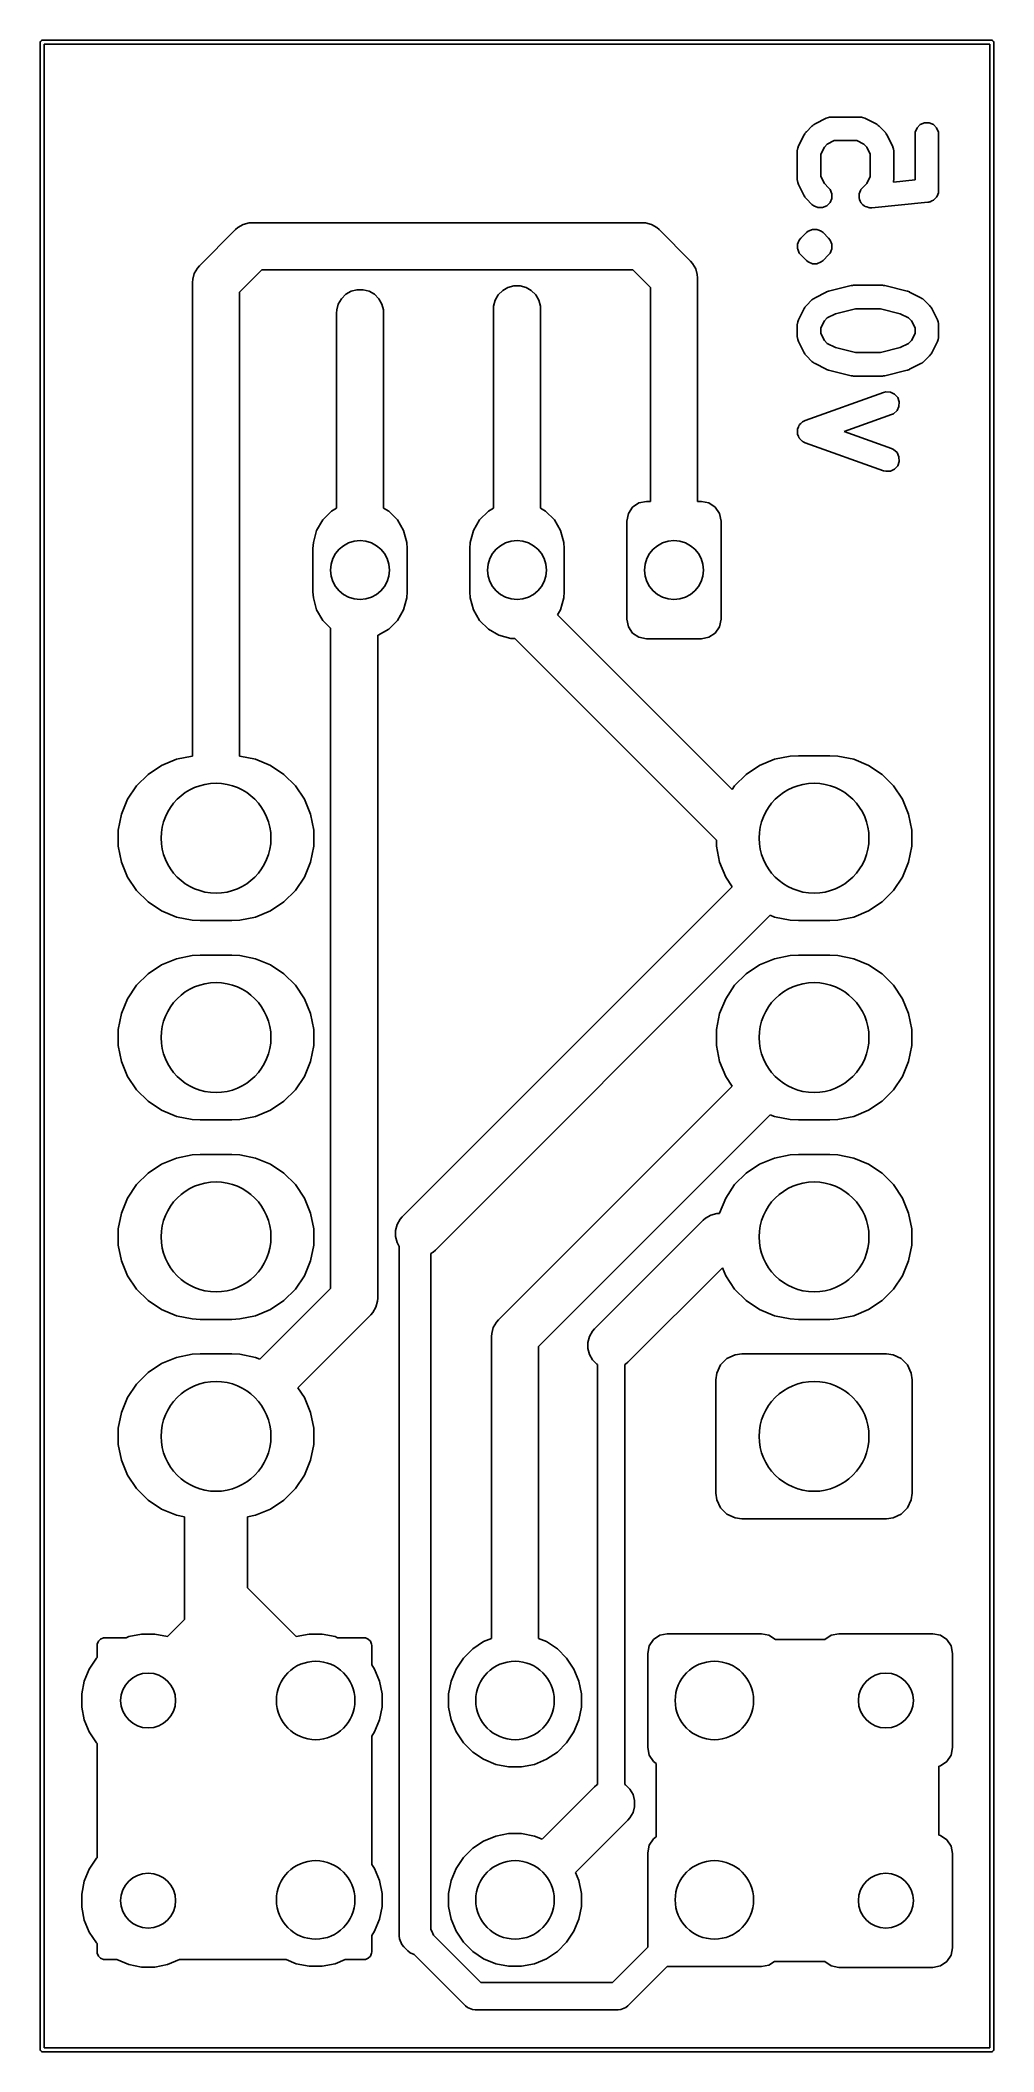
# Model space of a CAD drawing. Extents: x 160.1 to 172.2, y -132.9 to -107.2.
import ezdxf

# ---------------------------------------------------------------- set-up
doc = ezdxf.new("R2010")
doc.units = 0
doc.layers.add('BLACK', color=7, linetype='CONTINUOUS')

msp = doc.modelspace()

# ---------------------------------------------------------------- linework, layer by layer
at = {"layer": 'BLACK', "linetype": 'CONTINUOUS'}
for p, q in [((160.1, -107.275), (160.101903, -107.265433)), ((160.1, -132.85), (160.1, -107.275)), ((160.101903, -107.265433), (160.115433, -107.251903)), ((160.115433, -107.251903), (160.125, -107.25)), ((160.125, -107.25), (172.225, -107.25)), ((160.15, -107.3), (160.15, -132.825)), ((172.2, -107.3), (160.15, -107.3)), ((172.2, -132.825), (172.2, -107.3)), ((172.225, -107.25), (172.234567, -107.251903)), ((172.234567, -107.251903), (172.248097, -107.265433)), ((172.248097, -107.265433), (172.25, -107.275)), ((172.25, -107.275), (172.25, -132.85)), ((169.862033, -108.415363), (169.933461, -108.343934)), ((169.933461, -108.343934), (169.944962, -108.334494)), ((169.944962, -108.334494), (169.94756, -108.3315)), ((169.94756, -108.3315), (169.952074, -108.328658)), ((169.952074, -108.328658), (169.956192, -108.325279)), ((169.956192, -108.325279), (169.959849, -108.323763)), ((169.959849, -108.323763), (169.972446, -108.315835)), ((169.972446, -108.315835), (170.115302, -108.244406)), ((170.115302, -108.244406), (170.142766, -108.233897)), ((170.142766, -108.233897), (170.14814, -108.233515)), ((170.14814, -108.233515), (170.153121, -108.231452)), ((170.153121, -108.231452), (170.182385, -108.22857)), ((170.182385, -108.22857), (170.539528, -108.22857)), ((170.539528, -108.22857), (170.568792, -108.231452)), ((170.568792, -108.231452), (170.573772, -108.233515)), ((170.573772, -108.233515), (170.579147, -108.233897)), ((170.579147, -108.233897), (170.60661, -108.244406)), ((170.60661, -108.244406), (170.749467, -108.315835)), ((170.749467, -108.315835), (170.76206, -108.323762)), ((170.76206, -108.323762), (170.76572, -108.325278)), ((170.76572, -108.325278), (170.769839, -108.328659)), ((170.769839, -108.328659), (170.774353, -108.3315)), ((170.774353, -108.3315), (170.776949, -108.334493)), ((170.776949, -108.334493), (170.788451, -108.343933)), ((170.788451, -108.343933), (170.85988, -108.415362)), ((171.249553, -108.420735), (171.271951, -108.366663)), ((171.271951, -108.366663), (171.313335, -108.325279)), ((171.313335, -108.325279), (171.367407, -108.302881)), ((171.367407, -108.302881), (171.425935, -108.302881)), ((171.425935, -108.302881), (171.480007, -108.325279)), ((171.480007, -108.325279), (171.521391, -108.366663)), ((171.521391, -108.366663), (171.543789, -108.420735)), ((169.746671, -108.664285), (169.749553, -108.635021)), ((169.749553, -108.635021), (169.751616, -108.63004)), ((169.751616, -108.63004), (169.751998, -108.624666)), ((169.751998, -108.624666), (169.762507, -108.597203)), ((169.762507, -108.597203), (169.833936, -108.454346)), ((169.833936, -108.454346), (169.841864, -108.44175)), ((169.841864, -108.44175), (169.843379, -108.438094)), ((169.843379, -108.438094), (169.846758, -108.433976)), ((169.846758, -108.433976), (169.849601, -108.42946)), ((169.849601, -108.42946), (169.852595, -108.426862)), ((169.852595, -108.426862), (169.862033, -108.415363)), ((170.091378, -108.61028), (170.046671, -108.699695)), ((170.128382, -108.573276), (170.091378, -108.61028)), ((170.217795, -108.52857), (170.128382, -108.573276)), ((170.504118, -108.52857), (170.217795, -108.52857)), ((170.593531, -108.573277), (170.504118, -108.52857)), ((170.630535, -108.610281), (170.593531, -108.573277)), ((170.675242, -108.699694), (170.630535, -108.610281)), ((170.85988, -108.415362), (170.869321, -108.426866)), ((170.869321, -108.426866), (170.872313, -108.429461)), ((170.872313, -108.429461), (170.875151, -108.43397)), ((170.875151, -108.43397), (170.878535, -108.438093)), ((170.878535, -108.438093), (170.880051, -108.441754)), ((170.880051, -108.441754), (170.887978, -108.454346)), ((170.887978, -108.454346), (170.959406, -108.597204)), ((170.959406, -108.597204), (170.969916, -108.624667)), ((170.969916, -108.624667), (170.970297, -108.630042)), ((170.970297, -108.630042), (170.97236, -108.635021)), ((170.97236, -108.635021), (170.975242, -108.664285)), ((171.246671, -108.449999), (171.249553, -108.420735)), ((171.246671, -109.028536), (171.246671, -108.449999)), ((171.543789, -108.420735), (171.546671, -108.449999)), ((171.546671, -108.449999), (171.546671, -109.164285)), ((169.746671, -109.021428), (169.746671, -108.664285)), ((170.046671, -108.699695), (170.046671, -108.986017)), ((170.675242, -108.986018), (170.675242, -108.699694)), ((170.975242, -108.664285), (170.975242, -109.021428)), ((169.749553, -109.050692), (169.746671, -109.021428)), ((169.751616, -109.055672), (169.749553, -109.050692)), ((169.751998, -109.061047), (169.751616, -109.055672)), ((169.762507, -109.08851), (169.751998, -109.061047)), ((169.833936, -109.231367), (169.762507, -109.08851)), ((170.046671, -108.986017), (170.091378, -109.075431)), ((170.091378, -109.075431), (170.145594, -109.129647)), ((170.145594, -109.129647), (170.164249, -109.152377)), ((170.164249, -109.152377), (170.186645, -109.20645)), ((170.549992, -109.165201), (170.554773, -109.159356)), ((170.554773, -109.159356), (170.557665, -109.152377)), ((170.557665, -109.152377), (170.57632, -109.129646)), ((170.57632, -109.129646), (170.630536, -109.07543)), ((170.630536, -109.07543), (170.675242, -108.986018)), ((170.970261, -109.056177), (171.246671, -109.028536)), ((170.970297, -109.05567), (170.970261, -109.056177)), ((170.97236, -109.050692), (170.970297, -109.05567)), ((170.975242, -109.021428), (170.97236, -109.050692)), ((169.841863, -109.24396), (169.833936, -109.231367)), ((169.843379, -109.24762), (169.841863, -109.24396)), ((169.84676, -109.251739), (169.843379, -109.24762)), ((169.849601, -109.256253), (169.84676, -109.251739)), ((169.852594, -109.258849), (169.849601, -109.256253)), ((169.862034, -109.270351), (169.852594, -109.258849)), ((169.933462, -109.341779), (169.862034, -109.270351)), ((169.956192, -109.360434), (169.933462, -109.341779)), ((170.010265, -109.38283), (169.956192, -109.360434)), ((170.068791, -109.38283), (170.010265, -109.38283)), ((170.122863, -109.360434), (170.068791, -109.38283)), ((170.164249, -109.319048), (170.122863, -109.360434)), ((170.186645, -109.264976), (170.164249, -109.319048)), ((170.186645, -109.20645), (170.186645, -109.264976)), ((170.533085, -109.221233), (170.535267, -109.214001)), ((170.535267, -109.243051), (170.533085, -109.221233)), ((170.535267, -109.206449), (170.543658, -109.186189)), ((170.535267, -109.214001), (170.535267, -109.206449)), ((170.535267, -109.264975), (170.535267, -109.243051)), ((170.538157, -109.271952), (170.535267, -109.264975)), ((170.538909, -109.27947), (170.538157, -109.271952)), ((170.549274, -109.298792), (170.538909, -109.27947)), ((170.543658, -109.186189), (170.549992, -109.165201)), ((170.557664, -109.319047), (170.549274, -109.298792)), ((170.563004, -109.324388), (170.557664, -109.319047)), ((170.566576, -109.331045), (170.563004, -109.324388)), ((170.583545, -109.344928), (170.566576, -109.331045)), ((170.599049, -109.360433), (170.583545, -109.344928)), ((170.606028, -109.363324), (170.599049, -109.360433)), ((170.611873, -109.368106), (170.606028, -109.363324)), ((170.632861, -109.374439), (170.611873, -109.368106)), ((170.653121, -109.382831), (170.632861, -109.374439)), ((170.660674, -109.382831), (170.653121, -109.382831)), ((170.667905, -109.385013), (170.660674, -109.382831)), ((170.69731, -109.384969), (170.667905, -109.385013)), ((171.411596, -109.313541), (170.69731, -109.384969)), ((171.422261, -109.311403), (171.411596, -109.313541)), ((171.425935, -109.311403), (171.422261, -109.311403)), ((171.42938, -109.309975), (171.425935, -109.311403)), ((171.440428, -109.307761), (171.42938, -109.309975)), ((171.459749, -109.297396), (171.440428, -109.307761)), ((171.480007, -109.289005), (171.459749, -109.297396)), ((171.485347, -109.283664), (171.480007, -109.289005)), ((171.492003, -109.280094), (171.485347, -109.283664)), ((171.505885, -109.263126), (171.492003, -109.280094)), ((171.521391, -109.247621), (171.505885, -109.263126)), ((171.524282, -109.240641), (171.521391, -109.247621)), ((171.529064, -109.234797), (171.524282, -109.240641)), ((171.535395, -109.213811), (171.529064, -109.234797)), ((171.543789, -109.193549), (171.535395, -109.213811)), ((171.544893, -109.182332), (171.543789, -109.193549)), ((171.54597, -109.178765), (171.544893, -109.182332)), ((171.546671, -109.164285), (171.545604, -109.175111)), ((171.545604, -109.175111), (171.54597, -109.178765)), ((162.127868, -110.122868), (162.587868, -109.662868)), ((162.587868, -109.662868), (162.617372, -109.636994)), ((162.617372, -109.636994), (162.685195, -109.597836)), ((162.685195, -109.597836), (162.760842, -109.577567)), ((162.760842, -109.577567), (162.8, -109.575)), ((162.8, -109.575), (167.775, -109.575)), ((167.775, -109.575), (167.814158, -109.577567)), ((167.814158, -109.577567), (167.889805, -109.597836)), ((167.889805, -109.597836), (167.957628, -109.636994)), ((167.957628, -109.636994), (167.987132, -109.662868)), ((167.987132, -109.662868), (168.387132, -110.062868)), ((169.884765, -109.682421), (169.938837, -109.660024)), ((169.938837, -109.660024), (169.997363, -109.660024)), ((169.997363, -109.660024), (169.997364, -109.660024)), ((169.997364, -109.660024), (170.019761, -109.669301)), ((170.019761, -109.669301), (170.051435, -109.682421)), ((169.749553, -109.849307), (169.77195, -109.795237)), ((169.749553, -109.849308), (169.749553, -109.849307)), ((169.749553, -109.849309), (169.749553, -109.849308)), ((169.749553, -109.907835), (169.749553, -109.849309)), ((169.751779, -109.913208), (169.749553, -109.907835)), ((169.77195, -109.961906), (169.751779, -109.913208)), ((169.77195, -109.795236), (169.790605, -109.772505)), ((169.77195, -109.795237), (169.77195, -109.795236)), ((169.790605, -109.772505), (169.862034, -109.701076)), ((169.862034, -109.701076), (169.884765, -109.682421)), ((170.051435, -109.682421), (170.051436, -109.682422)), ((170.051436, -109.682422), (170.074167, -109.701077)), ((170.074167, -109.701077), (170.145595, -109.772506)), ((170.145595, -109.772506), (170.164249, -109.795236)), ((170.164249, -109.795236), (170.164249, -109.795237)), ((170.164249, -109.795237), (170.186646, -109.849307)), ((170.186646, -109.907835), (170.173525, -109.939509)), ((170.186646, -109.849307), (170.186646, -109.907835)), ((162.062836, -110.220195), (162.101994, -110.152372)), ((162.101994, -110.152372), (162.127868, -110.122868)), ((162.924264, -110.175), (162.64, -110.459264)), ((167.650736, -110.175), (162.924264, -110.175)), ((167.875, -110.399264), (167.650736, -110.175)), ((168.387132, -110.062868), (168.412997, -110.092363)), ((168.412997, -110.092363), (168.413006, -110.092372)), ((168.413006, -110.092372), (168.452164, -110.160195)), ((168.452164, -110.160195), (168.472433, -110.235842)), ((169.771951, -109.961907), (169.77195, -109.961906)), ((169.790606, -109.984638), (169.771951, -109.961907)), ((169.862035, -110.056066), (169.790606, -109.984638)), ((169.884764, -110.074719), (169.862035, -110.056066)), ((169.884765, -110.07472), (169.884764, -110.074719)), ((169.938837, -110.097117), (169.884765, -110.07472)), ((169.938838, -110.097117), (169.938837, -110.097117)), ((169.997363, -110.097117), (169.938838, -110.097117)), ((170.051435, -110.07472), (169.997363, -110.097117)), ((170.074166, -110.056065), (170.051435, -110.07472)), ((170.145594, -109.984637), (170.074166, -110.056065)), ((170.164249, -109.961907), (170.145594, -109.984637)), ((170.173525, -109.939509), (170.164249, -109.961907)), ((162.04, -110.335), (162.042567, -110.295842)), ((162.04, -116.369912), (162.04, -110.335)), ((162.042567, -110.295842), (162.062836, -110.220195)), ((164.060195, -110.447836), (164.135842, -110.427567)), ((164.135842, -110.427567), (164.214158, -110.427567)), ((164.214158, -110.427567), (164.289805, -110.447836)), ((165.936994, -110.493372), (165.992372, -110.437994)), ((165.992372, -110.437994), (166.060195, -110.398836)), ((166.060195, -110.398836), (166.135842, -110.378567)), ((166.135842, -110.378567), (166.214158, -110.378567)), ((166.214158, -110.378567), (166.289805, -110.398836)), ((166.289805, -110.398836), (166.357628, -110.437994)), ((166.357628, -110.437994), (166.413006, -110.493372)), ((167.875, -113.125), (167.875, -110.399264)), ((168.472433, -110.235842), (168.475, -110.275)), ((168.475, -110.275), (168.475, -113.125)), ((170.146005, -110.447335), (170.431719, -110.375906)), ((170.431719, -110.375906), (170.436791, -110.375155)), ((170.436791, -110.375155), (170.438836, -110.374309)), ((170.438836, -110.374309), (170.449855, -110.373223)), ((170.449855, -110.373223), (170.460808, -110.371604)), ((170.460808, -110.371604), (170.462996, -110.371929)), ((170.462996, -110.371929), (170.4681, -110.371427)), ((170.4681, -110.371427), (170.825242, -110.371427)), ((170.825242, -110.371427), (170.830345, -110.371929)), ((170.830345, -110.371929), (170.832533, -110.371604)), ((170.832533, -110.371604), (170.843483, -110.373223)), ((170.843483, -110.373223), (170.854506, -110.374309)), ((170.854506, -110.374309), (170.85655, -110.375156)), ((170.85655, -110.375156), (170.861622, -110.375906)), ((170.861622, -110.375906), (171.147337, -110.447335)), ((162.64, -110.459264), (162.64, -116.369912)), ((163.875, -110.725), (163.877567, -110.685842)), ((163.877567, -110.685842), (163.897836, -110.610195)), ((163.897836, -110.610195), (163.936994, -110.542372)), ((163.936994, -110.542372), (163.992372, -110.486994)), ((163.992372, -110.486994), (164.060195, -110.447836)), ((164.289805, -110.447836), (164.357628, -110.486994)), ((164.357628, -110.486994), (164.413006, -110.542372)), ((164.413006, -110.542372), (164.452164, -110.610195)), ((164.452164, -110.610195), (164.472433, -110.685842)), ((164.472433, -110.685842), (164.475, -110.725)), ((165.875, -110.676), (165.877567, -110.636842)), ((165.875, -113.211311), (165.875, -110.676)), ((165.877567, -110.636842), (165.897836, -110.561195)), ((165.897836, -110.561195), (165.936994, -110.493372)), ((166.413006, -110.493372), (166.452164, -110.561195)), ((166.452164, -110.561195), (166.472433, -110.636842)), ((166.472433, -110.636842), (166.475, -110.676)), ((166.475, -110.676), (166.475, -113.211311)), ((169.762507, -110.811488), (169.833936, -110.668631)), ((169.833936, -110.668631), (169.841863, -110.656037)), ((169.841863, -110.656037), (169.843379, -110.652378)), ((169.843379, -110.652378), (169.84676, -110.648258)), ((169.84676, -110.648258), (169.849601, -110.643745)), ((169.849601, -110.643745), (169.852594, -110.641148)), ((169.852594, -110.641148), (169.862034, -110.629647)), ((169.862034, -110.629647), (169.933462, -110.558219)), ((169.933462, -110.558219), (169.944964, -110.548778)), ((169.944964, -110.548778), (169.94756, -110.545786)), ((169.94756, -110.545786), (169.952069, -110.542947)), ((169.952069, -110.542947), (169.956192, -110.539564)), ((169.956192, -110.539564), (169.959854, -110.538047)), ((169.959854, -110.538047), (169.972446, -110.530121)), ((169.972446, -110.530121), (170.115302, -110.458692)), ((170.115302, -110.458692), (170.117442, -110.457872)), ((170.117442, -110.457872), (170.118313, -110.457228)), ((170.118313, -110.457228), (170.130592, -110.45284)), ((170.130592, -110.45284), (170.142766, -110.448183)), ((170.142766, -110.448183), (170.143846, -110.448106)), ((170.143846, -110.448106), (170.146005, -110.447335)), ((170.486564, -110.671427), (170.234741, -110.734382)), ((170.806778, -110.671427), (170.486564, -110.671427)), ((171.058601, -110.734383), (170.806778, -110.671427)), ((171.147337, -110.447335), (171.149495, -110.448106)), ((171.149495, -110.448106), (171.150576, -110.448183)), ((171.150576, -110.448183), (171.16275, -110.452841)), ((171.16275, -110.452841), (171.175028, -110.457228)), ((171.175028, -110.457228), (171.175898, -110.457872)), ((171.175898, -110.457872), (171.178039, -110.458692)), ((171.178039, -110.458692), (171.320896, -110.530121)), ((171.320896, -110.530121), (171.333489, -110.538048)), ((171.333489, -110.538048), (171.337149, -110.539564)), ((171.337149, -110.539564), (171.341268, -110.542945)), ((171.341268, -110.542945), (171.345782, -110.545786)), ((171.345782, -110.545786), (171.348378, -110.548779)), ((171.348378, -110.548779), (171.35988, -110.558219)), ((171.35988, -110.558219), (171.431308, -110.629647)), ((171.431308, -110.629647), (171.440748, -110.641149)), ((171.440748, -110.641149), (171.443741, -110.643745)), ((171.443741, -110.643745), (171.446579, -110.648254)), ((171.446579, -110.648254), (171.449963, -110.652377)), ((171.449963, -110.652377), (171.451479, -110.656039)), ((171.451479, -110.656039), (171.459406, -110.668631)), ((171.459406, -110.668631), (171.530835, -110.811487)), ((163.875, -113.211311), (163.875, -110.725)), ((164.475, -110.725), (164.475, -113.211311)), ((169.746671, -110.87857), (169.749553, -110.849306)), ((169.746671, -111.021427), (169.746671, -110.87857)), ((169.749553, -110.849306), (169.751616, -110.844325)), ((169.751616, -110.844325), (169.751998, -110.838951)), ((169.751998, -110.838951), (169.762507, -110.811488)), ((170.091378, -110.824566), (170.046671, -110.91398)), ((170.046671, -110.91398), (170.046671, -110.986017)), ((170.128382, -110.787562), (170.091378, -110.824566)), ((170.234741, -110.734382), (170.128382, -110.787562)), ((171.16496, -110.787563), (171.058601, -110.734383)), ((171.201964, -110.824567), (171.16496, -110.787563)), ((171.246671, -110.91398), (171.201964, -110.824567)), ((171.246671, -110.986017), (171.246671, -110.91398)), ((171.530835, -110.811487), (171.541344, -110.838951)), ((171.541344, -110.838951), (171.541725, -110.844325)), ((171.541725, -110.844325), (171.543789, -110.849306)), ((171.543789, -110.849306), (171.546671, -110.87857)), ((171.546671, -110.87857), (171.546671, -111.021427)), ((169.749553, -111.050691), (169.746671, -111.021427)), ((169.751614, -111.055668), (169.749553, -111.050691)), ((169.751997, -111.061046), (169.751614, -111.055668)), ((169.762507, -111.088509), (169.751997, -111.061046)), ((169.833936, -111.231367), (169.762507, -111.088509)), ((170.046671, -110.986017), (170.091378, -111.075431)), ((170.091378, -111.075431), (170.128382, -111.112435)), ((170.128382, -111.112435), (170.234741, -111.165614)), ((170.234741, -111.165614), (170.486564, -111.22857)), ((170.806778, -111.22857), (171.0586, -111.165615)), ((171.0586, -111.165615), (171.16496, -111.112434)), ((171.16496, -111.112434), (171.201964, -111.075431)), ((171.201964, -111.075431), (171.246671, -110.986017)), ((171.530835, -111.088509), (171.459406, -111.231367)), ((171.541345, -111.061046), (171.530835, -111.088509)), ((171.541727, -111.055668), (171.541345, -111.061046)), ((171.543789, -111.050691), (171.541727, -111.055668)), ((171.546671, -111.021427), (171.543789, -111.050691)), ((169.841863, -111.24396), (169.833936, -111.231367)), ((169.843379, -111.24762), (169.841863, -111.24396)), ((169.84676, -111.251739), (169.843379, -111.24762)), ((169.849601, -111.256253), (169.84676, -111.251739)), ((169.852594, -111.258849), (169.849601, -111.256253)), ((169.862034, -111.270351), (169.852594, -111.258849)), ((169.933462, -111.341779), (169.862034, -111.270351)), ((169.944964, -111.351219), (169.933462, -111.341779)), ((169.94756, -111.354212), (169.944964, -111.351219)), ((169.952069, -111.35705), (169.94756, -111.354212)), ((169.956192, -111.360434), (169.952069, -111.35705)), ((169.959854, -111.36195), (169.956192, -111.360434)), ((169.972446, -111.369877), (169.959854, -111.36195)), ((170.115302, -111.441306), (169.972446, -111.369877)), ((170.117444, -111.442125), (170.115302, -111.441306)), ((170.118314, -111.44277), (170.117444, -111.442125)), ((170.130585, -111.447154), (170.118314, -111.44277)), ((170.142766, -111.451815), (170.130585, -111.447154)), ((170.143846, -111.451891), (170.142766, -111.451815)), ((170.146005, -111.452663), (170.143846, -111.451891)), ((170.43172, -111.524091), (170.146005, -111.452663)), ((170.486564, -111.22857), (170.806778, -111.22857)), ((171.147337, -111.452663), (170.861622, -111.524091)), ((171.149495, -111.451891), (171.147337, -111.452663)), ((171.150576, -111.451815), (171.149495, -111.451891)), ((171.16275, -111.447156), (171.150576, -111.451815)), ((171.175028, -111.44277), (171.16275, -111.447156)), ((171.175898, -111.442125), (171.175028, -111.44277)), ((171.178039, -111.441306), (171.175898, -111.442125)), ((171.320896, -111.369877), (171.178039, -111.441306)), ((171.333489, -111.361949), (171.320896, -111.369877)), ((171.337149, -111.360434), (171.333489, -111.361949)), ((171.341268, -111.357052), (171.337149, -111.360434)), ((171.345782, -111.354212), (171.341268, -111.357052)), ((171.348378, -111.351218), (171.345782, -111.354212)), ((171.35988, -111.341779), (171.348378, -111.351218)), ((171.431308, -111.270351), (171.35988, -111.341779)), ((171.440748, -111.258848), (171.431308, -111.270351)), ((171.443741, -111.256253), (171.440748, -111.258848)), ((171.446579, -111.251743), (171.443741, -111.256253)), ((171.449963, -111.247621), (171.446579, -111.251743)), ((171.451479, -111.243958), (171.449963, -111.247621)), ((171.459406, -111.231367), (171.451479, -111.243958)), ((170.436791, -111.52484), (170.43172, -111.524091)), ((170.438836, -111.525688), (170.436791, -111.52484)), ((170.449858, -111.526773), (170.438836, -111.525688)), ((170.460809, -111.528393), (170.449858, -111.526773)), ((170.462996, -111.528067), (170.460809, -111.528393)), ((170.4681, -111.52857), (170.462996, -111.528067)), ((170.825242, -111.52857), (170.4681, -111.52857)), ((170.830345, -111.528067), (170.825242, -111.52857)), ((170.832533, -111.528393), (170.830345, -111.528067)), ((170.843483, -111.526773), (170.832533, -111.528393)), ((170.854506, -111.525688), (170.843483, -111.526773)), ((170.85655, -111.52484), (170.854506, -111.525688)), ((170.861622, -111.524091), (170.85655, -111.52484)), ((169.846221, -112.094452), (170.84622, -111.737309)), ((170.84622, -111.737309), (170.874749, -111.73018)), ((170.874749, -111.73018), (170.933204, -111.733087)), ((170.933204, -111.733087), (170.986096, -111.758141)), ((171.0171, -111.967995), (170.973711, -112.007275)), ((170.986096, -111.758141), (171.025376, -111.80153)), ((171.042154, -111.915103), (171.0171, -111.967995)), ((171.025376, -111.80153), (171.045061, -111.856648)), ((171.045061, -111.856648), (171.042154, -111.915103)), ((169.748281, -112.213791), (169.750814, -112.206698)), ((169.749371, -112.235713), (169.748281, -112.213791)), ((169.748281, -112.257635), (169.749371, -112.235713)), ((169.750814, -112.206698), (169.751188, -112.19918)), ((169.751188, -112.19918), (169.760582, -112.179347)), ((169.760582, -112.179347), (169.767966, -112.158673)), ((169.767966, -112.158673), (169.773019, -112.15309)), ((169.773019, -112.15309), (169.776242, -112.146288)), ((169.776242, -112.146288), (169.792514, -112.131556)), ((169.792514, -112.131556), (169.807246, -112.115284)), ((169.807246, -112.115284), (169.814048, -112.112061)), ((169.814048, -112.112061), (169.819631, -112.107008)), ((169.819631, -112.107008), (169.846221, -112.094452)), ((170.947121, -112.019831), (170.342651, -112.235713)), ((170.342651, -112.235713), (170.947121, -112.451595)), ((170.973711, -112.007275), (170.947121, -112.019831)), ((169.750814, -112.264727), (169.748281, -112.257635)), ((169.751188, -112.272246), (169.750814, -112.264727)), ((169.760582, -112.292078), (169.751188, -112.272246)), ((169.767966, -112.312753), (169.760582, -112.292078)), ((169.773019, -112.318335), (169.767966, -112.312753)), ((169.776242, -112.325138), (169.773019, -112.318335)), ((169.792514, -112.339869), (169.776242, -112.325138)), ((169.807246, -112.356142), (169.792514, -112.339869)), ((169.814048, -112.359364), (169.807246, -112.356142)), ((169.819631, -112.364418), (169.814048, -112.359364)), ((169.846221, -112.376974), (169.819631, -112.364418)), ((170.84622, -112.734117), (169.846221, -112.376974)), ((170.947121, -112.451595), (170.973711, -112.464151)), ((170.973711, -112.464151), (171.0171, -112.503431)), ((170.874749, -112.741246), (170.84622, -112.734117)), ((170.933204, -112.738339), (170.874749, -112.741246)), ((170.986096, -112.713285), (170.933204, -112.738339)), ((171.025376, -112.669896), (170.986096, -112.713285)), ((171.0171, -112.503431), (171.042154, -112.556323)), ((171.045061, -112.614778), (171.025376, -112.669896)), ((171.042154, -112.556323), (171.045061, -112.614778)), ((163.698988, -113.359743), (163.809743, -113.248988)), ((163.809743, -113.248988), (163.875, -113.211311)), ((164.475, -113.211311), (164.540257, -113.248988)), ((164.540257, -113.248988), (164.651012, -113.359743)), ((165.698988, -113.359743), (165.809743, -113.248988)), ((165.809743, -113.248988), (165.875, -113.211311)), ((166.475, -113.211311), (166.540257, -113.248988)), ((166.540257, -113.248988), (166.651012, -113.359743)), ((167.59403, -113.279329), (167.648223, -113.198223)), ((167.648223, -113.198223), (167.729329, -113.14403)), ((167.729329, -113.14403), (167.825, -113.125)), ((167.825, -113.125), (167.875, -113.125)), ((168.475, -113.125), (168.525, -113.125)), ((168.525, -113.125), (168.620671, -113.14403)), ((168.620671, -113.14403), (168.701777, -113.198223)), ((168.701777, -113.198223), (168.75597, -113.279329)), ((163.580133, -113.646684), (163.620672, -113.49539)), ((163.620672, -113.49539), (163.698988, -113.359743)), ((164.651012, -113.359743), (164.729328, -113.49539)), ((164.729328, -113.49539), (164.769867, -113.646684)), ((165.580133, -113.646684), (165.620672, -113.49539)), ((165.620672, -113.49539), (165.698988, -113.359743)), ((166.651012, -113.359743), (166.729328, -113.49539)), ((166.729328, -113.49539), (166.769867, -113.646684)), ((167.575, -113.375), (167.59403, -113.279329)), ((167.575, -114.625), (167.575, -113.375)), ((168.75597, -113.279329), (168.775, -113.375)), ((168.775, -113.375), (168.775, -114.625)), ((163.575, -113.725), (163.580133, -113.646684)), ((163.575, -114.275), (163.575, -113.725)), ((164.769867, -113.646684), (164.775, -113.725)), ((164.775, -113.725), (164.775, -114.275)), ((165.575, -113.725), (165.580133, -113.646684)), ((165.575, -114.275), (165.575, -113.725)), ((166.769867, -113.646684), (166.775, -113.725)), ((166.775, -113.725), (166.775, -114.275)), ((163.580133, -114.353316), (163.575, -114.275)), ((164.775, -114.275), (164.769867, -114.353316)), ((165.580133, -114.353316), (165.575, -114.275)), ((166.775, -114.275), (166.769867, -114.353316)), ((163.620672, -114.50461), (163.580133, -114.353316)), ((163.698988, -114.640257), (163.620672, -114.50461)), ((164.729328, -114.50461), (164.651012, -114.640257)), ((164.769867, -114.353316), (164.729328, -114.50461)), ((165.620672, -114.50461), (165.580133, -114.353316)), ((165.698988, -114.640257), (165.620672, -114.50461)), ((166.729328, -114.50461), (166.692559, -114.568295)), ((166.769867, -114.353316), (166.729328, -114.50461)), ((163.8, -114.741269), (163.698988, -114.640257)), ((163.8, -123.150736), (163.8, -114.741269)), ((164.540257, -114.751012), (164.40461, -114.829328)), ((164.651012, -114.640257), (164.540257, -114.751012)), ((165.809743, -114.751012), (165.698988, -114.640257)), ((165.94539, -114.829328), (165.809743, -114.751012)), ((166.692559, -114.568295), (168.918222, -116.793958)), ((167.59403, -114.720671), (167.575, -114.625)), ((167.648223, -114.801777), (167.59403, -114.720671)), ((168.75597, -114.720671), (168.701777, -114.801777)), ((168.775, -114.625), (168.75597, -114.720671)), ((164.40461, -114.829328), (164.4, -114.830563)), ((164.4, -114.830563), (164.4, -123.275)), ((166.096684, -114.869867), (165.94539, -114.829328)), ((166.145603, -114.869867), (166.096684, -114.869867)), ((168.715056, -117.43932), (166.145603, -114.869867)), ((167.729329, -114.85597), (167.648223, -114.801777)), ((167.825, -114.875), (167.729329, -114.85597)), ((168.525, -114.875), (167.825, -114.875)), ((168.620671, -114.85597), (168.525, -114.875)), ((168.701777, -114.801777), (168.620671, -114.85597)), ((161.473887, -116.603339), (161.645033, -116.488983)), ((161.645033, -116.488983), (161.835201, -116.410213)), ((161.835201, -116.410213), (162.037082, -116.370056)), ((162.037082, -116.370056), (162.04, -116.369912)), ((162.64, -116.369912), (162.642918, -116.370056)), ((162.642918, -116.370056), (162.844799, -116.410213)), ((162.844799, -116.410213), (163.034967, -116.488983)), ((163.034967, -116.488983), (163.206113, -116.603339)), ((169.093887, -116.603339), (169.265033, -116.488983)), ((169.265033, -116.488983), (169.455201, -116.410213)), ((169.455201, -116.410213), (169.657082, -116.370056)), ((169.657082, -116.370056), (169.76, -116.365)), ((169.76, -116.365), (170.16, -116.365)), ((170.16, -116.365), (170.262918, -116.370056)), ((170.262918, -116.370056), (170.464799, -116.410213)), ((170.464799, -116.410213), (170.654967, -116.488983)), ((170.654967, -116.488983), (170.826113, -116.603339)), ((161.213983, -116.920033), (161.328339, -116.748887)), ((161.328339, -116.748887), (161.473887, -116.603339)), ((163.206113, -116.603339), (163.351661, -116.748887)), ((163.351661, -116.748887), (163.466017, -116.920033)), ((168.918222, -116.793958), (168.948339, -116.748887)), ((168.948339, -116.748887), (169.093887, -116.603339)), ((170.826113, -116.603339), (170.971661, -116.748887)), ((170.971661, -116.748887), (171.086017, -116.920033)), ((161.135213, -117.110201), (161.213983, -116.920033)), ((163.466017, -116.920033), (163.544787, -117.110201)), ((171.086017, -116.920033), (171.164787, -117.110201)), ((161.095056, -117.312082), (161.135213, -117.110201)), ((161.095056, -117.517918), (161.095056, -117.312082)), ((163.544787, -117.110201), (163.584944, -117.312082)), ((163.584944, -117.312082), (163.584944, -117.517918)), ((171.164787, -117.110201), (171.204944, -117.312082)), ((171.204944, -117.312082), (171.204944, -117.517918)), ((161.135213, -117.719799), (161.095056, -117.517918)), ((163.584944, -117.517918), (163.544787, -117.719799)), ((168.715056, -117.517918), (168.715056, -117.43932)), ((168.755213, -117.719799), (168.715056, -117.517918)), ((171.204944, -117.517918), (171.164787, -117.719799)), ((161.213983, -117.909967), (161.135213, -117.719799)), ((163.544787, -117.719799), (163.466017, -117.909967)), ((168.833983, -117.909967), (168.755213, -117.719799)), ((171.164787, -117.719799), (171.086017, -117.909967)), ((161.328339, -118.081113), (161.213983, -117.909967)), ((161.473887, -118.226661), (161.328339, -118.081113)), ((163.351661, -118.081113), (163.206113, -118.226661)), ((163.466017, -117.909967), (163.351661, -118.081113)), ((164.711868, -122.238868), (168.916809, -118.033926)), ((168.916809, -118.033926), (168.833983, -117.909967)), ((170.971661, -118.081113), (170.826113, -118.226661)), ((171.086017, -117.909967), (170.971661, -118.081113)), ((161.645033, -118.341017), (161.473887, -118.226661)), ((161.835201, -118.419787), (161.645033, -118.341017)), ((163.034967, -118.341017), (162.844799, -118.419787)), ((163.206113, -118.226661), (163.034967, -118.341017)), ((170.654967, -118.341017), (170.464799, -118.419787)), ((170.826113, -118.226661), (170.654967, -118.341017)), ((162.037082, -118.459944), (161.835201, -118.419787)), ((162.14, -118.465), (162.037082, -118.459944)), ((162.54, -118.465), (162.14, -118.465)), ((162.642918, -118.459944), (162.54, -118.465)), ((162.844799, -118.419787), (162.642918, -118.459944)), ((169.401656, -118.397607), (165.136132, -122.663132)), ((169.455201, -118.419787), (169.401656, -118.397607)), ((169.657082, -118.459944), (169.455201, -118.419787)), ((169.76, -118.465), (169.657082, -118.459944)), ((170.16, -118.465), (169.76, -118.465)), ((170.262918, -118.459944), (170.16, -118.465)), ((170.464799, -118.419787), (170.262918, -118.459944)), ((161.328339, -119.288887), (161.473887, -119.143339)), ((161.473887, -119.143339), (161.645033, -119.028983)), ((161.645033, -119.028983), (161.835201, -118.950213)), ((161.835201, -118.950213), (162.037082, -118.910056)), ((162.037082, -118.910056), (162.14, -118.905)), ((162.14, -118.905), (162.54, -118.905)), ((162.54, -118.905), (162.642918, -118.910056)), ((162.642918, -118.910056), (162.844799, -118.950213)), ((162.844799, -118.950213), (163.034967, -119.028983)), ((163.034967, -119.028983), (163.206113, -119.143339)), ((163.206113, -119.143339), (163.351661, -119.288887)), ((168.948339, -119.288887), (169.093887, -119.143339)), ((169.093887, -119.143339), (169.265033, -119.028983)), ((169.265033, -119.028983), (169.455201, -118.950213)), ((169.455201, -118.950213), (169.657082, -118.910056)), ((169.657082, -118.910056), (169.76, -118.905)), ((169.76, -118.905), (170.16, -118.905)), ((170.16, -118.905), (170.262918, -118.910056)), ((170.262918, -118.910056), (170.464799, -118.950213)), ((170.464799, -118.950213), (170.654967, -119.028983)), ((170.654967, -119.028983), (170.826113, -119.143339)), ((170.826113, -119.143339), (170.971661, -119.288887)), ((161.213983, -119.460033), (161.328339, -119.288887)), ((163.351661, -119.288887), (163.466017, -119.460033)), ((168.833983, -119.460033), (168.948339, -119.288887)), ((170.971661, -119.288887), (171.086017, -119.460033)), ((161.095056, -119.852082), (161.135213, -119.650201)), ((161.135213, -119.650201), (161.213983, -119.460033)), ((163.466017, -119.460033), (163.544787, -119.650201)), ((163.544787, -119.650201), (163.584944, -119.852082)), ((168.715056, -119.852082), (168.755213, -119.650201)), ((168.755213, -119.650201), (168.833983, -119.460033)), ((171.086017, -119.460033), (171.164787, -119.650201)), ((171.164787, -119.650201), (171.204944, -119.852082)), ((161.095056, -120.057918), (161.095056, -119.852082)), ((163.584944, -119.852082), (163.584944, -120.057918)), ((168.715056, -120.057918), (168.715056, -119.852082)), ((171.204944, -119.852082), (171.204944, -120.057918)), ((161.135213, -120.259799), (161.095056, -120.057918)), ((163.584944, -120.057918), (163.544787, -120.259799)), ((168.755213, -120.259799), (168.715056, -120.057918)), ((171.204944, -120.057918), (171.164787, -120.259799)), ((161.213983, -120.449967), (161.135213, -120.259799)), ((163.544787, -120.259799), (163.466017, -120.449967)), ((168.833983, -120.449967), (168.755213, -120.259799)), ((171.164787, -120.259799), (171.086017, -120.449967)), ((161.328339, -120.621113), (161.213983, -120.449967)), ((161.473887, -120.766661), (161.328339, -120.621113)), ((163.351661, -120.621113), (163.206113, -120.766661)), ((163.466017, -120.449967), (163.351661, -120.621113)), ((165.937868, -123.552868), (168.916809, -120.573926)), ((168.916809, -120.573926), (168.833983, -120.449967)), ((170.971661, -120.621113), (170.826113, -120.766661)), ((171.086017, -120.449967), (170.971661, -120.621113)), ((161.645033, -120.881017), (161.473887, -120.766661)), ((161.835201, -120.959787), (161.645033, -120.881017)), ((163.034967, -120.881017), (162.844799, -120.959787)), ((163.206113, -120.766661), (163.034967, -120.881017)), ((169.401656, -120.937607), (166.45, -123.889264)), ((169.455201, -120.959787), (169.401656, -120.937607)), ((170.654967, -120.881017), (170.464799, -120.959787)), ((170.826113, -120.766661), (170.654967, -120.881017)), ((162.037082, -120.999944), (161.835201, -120.959787)), ((162.14, -121.005), (162.037082, -120.999944)), ((162.54, -121.005), (162.14, -121.005)), ((162.642918, -120.999944), (162.54, -121.005)), ((162.844799, -120.959787), (162.642918, -120.999944)), ((169.657082, -120.999944), (169.455201, -120.959787)), ((169.76, -121.005), (169.657082, -120.999944)), ((170.16, -121.005), (169.76, -121.005)), ((170.262918, -120.999944), (170.16, -121.005)), ((170.464799, -120.959787), (170.262918, -120.999944)), ((161.835201, -121.490213), (162.037082, -121.450056)), ((162.037082, -121.450056), (162.14, -121.445)), ((162.14, -121.445), (162.54, -121.445)), ((162.54, -121.445), (162.642918, -121.450056)), ((162.642918, -121.450056), (162.844799, -121.490213)), ((169.455201, -121.490213), (169.657082, -121.450056)), ((169.657082, -121.450056), (169.76, -121.445)), ((169.76, -121.445), (170.16, -121.445)), ((170.16, -121.445), (170.262918, -121.450056)), ((170.262918, -121.450056), (170.464799, -121.490213)), ((161.328339, -121.828887), (161.473887, -121.683339)), ((161.473887, -121.683339), (161.645033, -121.568983)), ((161.645033, -121.568983), (161.835201, -121.490213)), ((162.844799, -121.490213), (163.034967, -121.568983)), ((163.034967, -121.568983), (163.206113, -121.683339)), ((163.206113, -121.683339), (163.351661, -121.828887)), ((168.948339, -121.828887), (169.093887, -121.683339)), ((169.093887, -121.683339), (169.265033, -121.568983)), ((169.265033, -121.568983), (169.455201, -121.490213)), ((170.464799, -121.490213), (170.654967, -121.568983)), ((170.654967, -121.568983), (170.826113, -121.683339)), ((170.826113, -121.683339), (170.971661, -121.828887)), ((161.213983, -122.000033), (161.328339, -121.828887)), ((163.351661, -121.828887), (163.466017, -122.000033)), ((168.833983, -122.000033), (168.948339, -121.828887)), ((170.971661, -121.828887), (171.086017, -122.000033)), ((161.095056, -122.392082), (161.135213, -122.190201)), ((161.135213, -122.190201), (161.213983, -122.000033)), ((163.466017, -122.000033), (163.544787, -122.190201)), ((163.544787, -122.190201), (163.584944, -122.392082)), ((168.577372, -122.256994), (168.645195, -122.217836)), ((168.645195, -122.217836), (168.720842, -122.197567)), ((168.720842, -122.197567), (168.753748, -122.197567)), ((168.753748, -122.197567), (168.755213, -122.190201)), ((168.755213, -122.190201), (168.833983, -122.000033)), ((171.086017, -122.000033), (171.164787, -122.190201)), ((171.164787, -122.190201), (171.204944, -122.392082)), ((161.095056, -122.597918), (161.095056, -122.392082)), ((163.584944, -122.392082), (163.584944, -122.597918)), ((164.626567, -122.411842), (164.646836, -122.336195)), ((164.626567, -122.490158), (164.626567, -122.411842)), ((164.646836, -122.336195), (164.685994, -122.268372)), ((164.685994, -122.268372), (164.711868, -122.238868)), ((167.163868, -123.666868), (168.547868, -122.282868)), ((168.547868, -122.282868), (168.577372, -122.256994)), ((171.204944, -122.392082), (171.204944, -122.597918)), ((161.135213, -122.799799), (161.095056, -122.597918)), ((163.584944, -122.597918), (163.544787, -122.799799)), ((164.646836, -122.565805), (164.626567, -122.490158)), ((164.675, -122.614586), (164.646836, -122.565805)), ((164.675, -131.398826), (164.675, -122.614586)), ((165.106628, -122.689006), (165.075, -122.707266)), ((165.075, -122.707266), (165.075, -131.318076)), ((165.136132, -122.663132), (165.106628, -122.689006)), ((171.204944, -122.597918), (171.164787, -122.799799)), ((161.213983, -122.989967), (161.135213, -122.799799)), ((161.328339, -123.161113), (161.213983, -122.989967)), ((163.466017, -122.989967), (163.351661, -123.161113)), ((163.544787, -122.799799), (163.466017, -122.989967)), ((168.791605, -122.887658), (167.588132, -124.091132)), ((168.833983, -122.989967), (168.791605, -122.887658)), ((168.948339, -123.161113), (168.833983, -122.989967)), ((171.086017, -122.989967), (170.971661, -123.161113)), ((171.164787, -122.799799), (171.086017, -122.989967)), ((161.473887, -123.306661), (161.328339, -123.161113)), ((162.898343, -124.052392), (163.8, -123.150736)), ((163.351661, -123.161113), (163.206113, -123.306661)), ((169.093887, -123.306661), (168.948339, -123.161113)), ((170.971661, -123.161113), (170.826113, -123.306661)), ((161.645033, -123.421017), (161.473887, -123.306661)), ((161.835201, -123.499787), (161.645033, -123.421017)), ((162.037082, -123.539944), (161.835201, -123.499787)), ((162.844799, -123.499787), (162.642918, -123.539944)), ((163.034967, -123.421017), (162.844799, -123.499787)), ((163.206113, -123.306661), (163.034967, -123.421017)), ((164.312132, -123.487132), (163.38319, -124.416073)), ((164.338006, -123.457628), (164.312132, -123.487132)), ((164.377164, -123.389805), (164.338006, -123.457628)), ((164.397433, -123.314158), (164.377164, -123.389805)), ((164.4, -123.275), (164.397433, -123.314158)), ((169.265033, -123.421017), (169.093887, -123.306661)), ((169.455201, -123.499787), (169.265033, -123.421017)), ((169.657082, -123.539944), (169.455201, -123.499787)), ((170.464799, -123.499787), (170.262918, -123.539944)), ((170.654967, -123.421017), (170.464799, -123.499787)), ((170.826113, -123.306661), (170.654967, -123.421017)), ((162.14, -123.545), (162.037082, -123.539944)), ((162.54, -123.545), (162.14, -123.545)), ((162.642918, -123.539944), (162.54, -123.545)), ((165.85, -123.765), (165.852567, -123.725842)), ((165.85, -127.608661), (165.85, -123.765)), ((165.852567, -123.725842), (165.872836, -123.650195)), ((165.872836, -123.650195), (165.911994, -123.582372)), ((165.911994, -123.582372), (165.937868, -123.552868)), ((167.078567, -123.839842), (167.098836, -123.764195)), ((167.098836, -123.764195), (167.137994, -123.696372)), ((167.137994, -123.696372), (167.163868, -123.666868)), ((169.76, -123.545), (169.657082, -123.539944)), ((170.16, -123.545), (169.76, -123.545)), ((170.262918, -123.539944), (170.16, -123.545)), ((161.835201, -124.030213), (162.037082, -123.990056)), ((162.037082, -123.990056), (162.14, -123.985)), ((162.14, -123.985), (162.54, -123.985)), ((162.54, -123.985), (162.642918, -123.990056)), ((162.642918, -123.990056), (162.844799, -124.030213)), ((166.45, -123.889264), (166.45, -127.608661)), ((167.078567, -123.918158), (167.078567, -123.839842)), ((167.098836, -123.993805), (167.078567, -123.918158)), ((167.137994, -124.061628), (167.098836, -123.993805)), ((168.84992, -124.044341), (168.9532, -123.996181)), ((168.9532, -123.996181), (169.038126, -123.985001)), ((169.038126, -123.985001), (170.881875, -123.985)), ((170.881875, -123.985), (170.9668, -123.996181)), ((170.9668, -123.996181), (171.07008, -124.044341)), ((161.328339, -124.368887), (161.473887, -124.223339)), ((161.473887, -124.223339), (161.645033, -124.108983)), ((161.645033, -124.108983), (161.835201, -124.030213)), ((162.844799, -124.030213), (162.898343, -124.052392)), ((167.193372, -124.117006), (167.137994, -124.061628)), ((167.201, -124.12141), (167.193372, -124.117006)), ((167.201, -129.471589), (167.201, -124.12141)), ((167.558628, -124.117006), (167.551, -124.12141)), ((167.551, -124.12141), (167.551, -129.471589)), ((167.588132, -124.091132), (167.558628, -124.117006)), ((168.71, -124.313125), (168.721181, -124.2282)), ((168.721181, -124.2282), (168.769341, -124.12492)), ((168.769341, -124.12492), (168.84992, -124.044341)), ((171.07008, -124.044341), (171.150659, -124.12492)), ((171.150659, -124.12492), (171.198819, -124.2282)), ((171.198819, -124.2282), (171.209999, -124.313126)), ((161.213983, -124.540033), (161.328339, -124.368887)), ((163.38319, -124.416073), (163.466017, -124.540033)), ((168.710001, -125.756874), (168.71, -124.313125)), ((171.209999, -124.313126), (171.21, -125.756875)), ((161.095056, -124.932082), (161.135213, -124.730201)), ((161.135213, -124.730201), (161.213983, -124.540033)), ((163.466017, -124.540033), (163.544787, -124.730201)), ((163.544787, -124.730201), (163.584944, -124.932082)), ((161.095056, -125.137918), (161.095056, -124.932082)), ((163.584944, -124.932082), (163.584944, -125.137918)), ((161.135213, -125.339799), (161.095056, -125.137918)), ((163.584944, -125.137918), (163.544787, -125.339799)), ((161.213983, -125.529967), (161.135213, -125.339799)), ((161.328339, -125.701113), (161.213983, -125.529967)), ((163.466017, -125.529967), (163.351661, -125.701113)), ((163.544787, -125.339799), (163.466017, -125.529967)), ((161.473887, -125.846661), (161.328339, -125.701113)), ((163.351661, -125.701113), (163.206113, -125.846661)), ((168.721181, -125.8418), (168.710001, -125.756874)), ((171.21, -125.756875), (171.198819, -125.8418)), ((161.645033, -125.961017), (161.473887, -125.846661)), ((161.835201, -126.039787), (161.645033, -125.961017)), ((161.94, -126.060633), (161.835201, -126.039787)), ((161.94, -127.369314), (161.94, -126.060633)), ((162.844799, -126.039787), (162.74, -126.060633)), ((162.74, -126.060633), (162.74, -126.964314)), ((163.034967, -125.961017), (162.844799, -126.039787)), ((163.206113, -125.846661), (163.034967, -125.961017)), ((168.769341, -125.94508), (168.721181, -125.8418)), ((168.84992, -126.025659), (168.769341, -125.94508)), ((168.9532, -126.073819), (168.84992, -126.025659)), ((169.038125, -126.085), (168.9532, -126.073819)), ((170.9668, -126.073819), (170.881874, -126.084999)), ((171.07008, -126.025659), (170.9668, -126.073819)), ((171.150659, -125.94508), (171.07008, -126.025659)), ((171.198819, -125.8418), (171.150659, -125.94508)), ((170.881874, -126.084999), (169.038125, -126.085)), ((162.74, -126.964314), (163.362571, -127.586885)), ((160.869443, -127.616853), (160.905491, -127.601921)), ((160.905491, -127.601921), (160.925, -127.6)), ((160.925, -127.6), (161.19591, -127.6)), ((161.19591, -127.6), (161.228258, -127.586601)), ((161.228258, -127.586601), (161.391685, -127.554093)), ((161.391685, -127.554093), (161.558315, -127.554093)), ((161.558315, -127.554093), (161.721742, -127.586601)), ((161.721742, -127.586601), (161.722428, -127.586885)), ((161.722428, -127.586885), (161.94, -127.369314)), ((163.362571, -127.586885), (163.363258, -127.586601)), ((163.363258, -127.586601), (163.526685, -127.554093)), ((163.526685, -127.554093), (163.693315, -127.554093)), ((163.693315, -127.554093), (163.856742, -127.586601)), ((163.856742, -127.586601), (163.88909, -127.6)), ((163.88909, -127.6), (164.225, -127.6)), ((164.225, -127.6), (164.244509, -127.601921)), ((164.244509, -127.601921), (164.280557, -127.616853)), ((165.749313, -127.650367), (165.85, -127.608661)), ((166.45, -127.608661), (166.550687, -127.650367)), ((167.913223, -127.623223), (167.994329, -127.56903)), ((167.994329, -127.56903), (168.09, -127.55)), ((168.09, -127.55), (169.29, -127.55)), ((169.29, -127.55), (169.385671, -127.56903)), ((169.385671, -127.56903), (169.466777, -127.623223)), ((170.098223, -127.623223), (170.179329, -127.56903)), ((170.179329, -127.56903), (170.275, -127.55)), ((170.275, -127.55), (171.475, -127.55)), ((171.475, -127.55), (171.570671, -127.56903)), ((171.570671, -127.56903), (171.651777, -127.623223)), ((160.725367, -127.999313), (160.817941, -127.860766)), ((160.817941, -127.860766), (160.825, -127.853707)), ((160.825, -127.7), (160.826921, -127.680491)), ((160.825, -127.853707), (160.825, -127.7)), ((160.826921, -127.680491), (160.841853, -127.644443)), ((160.841853, -127.644443), (160.869443, -127.616853)), ((164.280557, -127.616853), (164.308147, -127.644443)), ((164.308147, -127.644443), (164.323079, -127.680491)), ((164.323079, -127.680491), (164.325, -127.7)), ((164.325, -127.7), (164.325, -127.94748)), ((165.400367, -127.999313), (165.492941, -127.860766)), ((165.492941, -127.860766), (165.610766, -127.742941)), ((165.610766, -127.742941), (165.749313, -127.650367)), ((166.550687, -127.650367), (166.689234, -127.742941)), ((166.689234, -127.742941), (166.807059, -127.860766)), ((166.807059, -127.860766), (166.899633, -127.999313)), ((167.84, -127.8), (167.85903, -127.704329)), ((167.84, -129), (167.84, -127.8)), ((167.85903, -127.704329), (167.913223, -127.623223)), ((169.466777, -127.623223), (169.467964, -127.625)), ((169.467964, -127.625), (170.097036, -127.625)), ((170.097036, -127.625), (170.098223, -127.623223)), ((171.651777, -127.623223), (171.70597, -127.704329)), ((171.70597, -127.704329), (171.725, -127.8)), ((171.725, -127.8), (171.725, -129)), ((160.661601, -128.153258), (160.725367, -127.999313)), ((164.325, -127.94748), (164.359633, -127.999313)), ((164.359633, -127.999313), (164.423399, -128.153258)), ((165.336601, -128.153258), (165.400367, -127.999313)), ((166.899633, -127.999313), (166.963399, -128.153258)), ((160.629093, -128.316685), (160.661601, -128.153258)), ((160.629093, -128.483315), (160.629093, -128.316685)), ((164.423399, -128.153258), (164.455907, -128.316685)), ((164.455907, -128.316685), (164.455907, -128.483315)), ((165.304093, -128.316685), (165.336601, -128.153258)), ((165.304093, -128.483315), (165.304093, -128.316685)), ((166.963399, -128.153258), (166.995907, -128.316685)), ((166.995907, -128.316685), (166.995907, -128.483315)), ((160.661601, -128.646742), (160.629093, -128.483315)), ((164.455907, -128.483315), (164.423399, -128.646742)), ((165.336601, -128.646742), (165.304093, -128.483315)), ((166.995907, -128.483315), (166.963399, -128.646742)), ((160.725367, -128.800687), (160.661601, -128.646742)), ((160.817941, -128.939234), (160.725367, -128.800687)), ((164.359633, -128.800687), (164.325, -128.852519)), ((164.325, -128.852519), (164.325, -130.48748)), ((164.423399, -128.646742), (164.359633, -128.800687)), ((165.400367, -128.800687), (165.336601, -128.646742)), ((165.492941, -128.939234), (165.400367, -128.800687)), ((166.899633, -128.800687), (166.807059, -128.939234)), ((166.963399, -128.646742), (166.899633, -128.800687)), ((160.825, -128.946293), (160.817941, -128.939234)), ((160.825, -130.403707), (160.825, -128.946293)), ((165.610766, -129.057059), (165.492941, -128.939234)), ((165.749313, -129.149633), (165.610766, -129.057059)), ((165.903258, -129.213399), (165.749313, -129.149633)), ((166.550687, -129.149633), (166.396742, -129.213399)), ((166.689234, -129.057059), (166.550687, -129.149633)), ((166.807059, -128.939234), (166.689234, -129.057059)), ((167.85903, -129.095671), (167.84, -129)), ((167.913223, -129.176777), (167.85903, -129.095671)), ((171.70597, -129.095671), (171.651777, -129.176777)), ((171.725, -129), (171.70597, -129.095671)), ((166.066685, -129.245907), (165.903258, -129.213399)), ((166.233315, -129.245907), (166.066685, -129.245907)), ((166.396742, -129.213399), (166.233315, -129.245907)), ((167.95, -129.20135), (167.913223, -129.176777)), ((167.95, -130.138649), (167.95, -129.20135)), ((171.570671, -129.23097), (171.55, -129.235081)), ((171.55, -129.235081), (171.55, -130.114918)), ((171.651777, -129.176777), (171.570671, -129.23097)), ((166.497429, -130.168306), (167.163868, -129.501868)), ((167.163868, -129.501868), (167.193372, -129.475994)), ((167.193372, -129.475994), (167.201, -129.471589)), ((167.551, -129.471589), (167.558628, -129.475994)), ((167.558628, -129.475994), (167.614006, -129.531372)), ((167.614006, -129.531372), (167.653164, -129.599195)), ((167.653164, -129.599195), (167.673433, -129.674842)), ((167.614006, -129.896628), (167.588132, -129.926132)), ((167.653164, -129.828805), (167.614006, -129.896628)), ((167.673433, -129.753158), (167.653164, -129.828805)), ((167.673433, -129.674842), (167.673433, -129.753158)), ((165.749313, -130.190367), (165.903258, -130.126601)), ((165.903258, -130.126601), (166.066685, -130.094093)), ((166.066685, -130.094093), (166.233315, -130.094093)), ((166.233315, -130.094093), (166.396742, -130.126601)), ((166.396742, -130.126601), (166.497429, -130.168306)), ((167.588132, -129.926132), (166.921693, -130.59257)), ((167.85903, -130.244329), (167.913223, -130.163223)), ((167.913223, -130.163223), (167.95, -130.138649)), ((171.55, -130.114918), (171.570671, -130.11903)), ((171.570671, -130.11903), (171.651777, -130.173223)), ((171.651777, -130.173223), (171.70597, -130.254329)), ((160.725367, -130.549313), (160.817941, -130.410766)), ((160.817941, -130.410766), (160.825, -130.403707)), ((165.400367, -130.539313), (165.492941, -130.400766)), ((165.492941, -130.400766), (165.610766, -130.282941)), ((165.610766, -130.282941), (165.749313, -130.190367)), ((167.84, -130.34), (167.85903, -130.244329)), ((167.84, -131.54), (167.84, -130.34)), ((171.70597, -130.254329), (171.725, -130.35)), ((171.725, -130.35), (171.725, -131.55)), ((160.661601, -130.703258), (160.725367, -130.549313)), ((164.325, -130.48748), (164.359633, -130.539313)), ((164.359633, -130.539313), (164.423399, -130.693258)), ((165.336601, -130.693258), (165.400367, -130.539313)), ((166.921693, -130.59257), (166.963399, -130.693258)), ((160.629093, -130.866685), (160.661601, -130.703258)), ((160.629093, -131.033315), (160.629093, -130.866685)), ((164.423399, -130.693258), (164.455907, -130.856685)), ((164.455907, -130.856685), (164.455907, -131.023315)), ((165.304093, -130.856685), (165.336601, -130.693258)), ((165.304093, -131.023315), (165.304093, -130.856685)), ((166.963399, -130.693258), (166.995907, -130.856685)), ((166.995907, -130.856685), (166.995907, -131.023315)), ((160.661601, -131.196742), (160.629093, -131.033315)), ((160.725367, -131.350687), (160.661601, -131.196742)), ((164.423399, -131.186742), (164.359633, -131.340687)), ((164.455907, -131.023315), (164.423399, -131.186742)), ((165.336601, -131.186742), (165.304093, -131.023315)), ((165.400367, -131.340687), (165.336601, -131.186742)), ((166.963399, -131.186742), (166.899633, -131.340687)), ((166.995907, -131.023315), (166.963399, -131.186742)), ((160.817941, -131.489234), (160.725367, -131.350687)), ((164.359633, -131.340687), (164.325, -131.392519)), ((164.325, -131.392519), (164.325, -131.6)), ((164.678843, -131.437844), (164.675, -131.398826)), ((164.708706, -131.50994), (164.678843, -131.437844)), ((165.075, -131.318076), (165.090294, -131.336712)), ((165.090294, -131.336712), (165.11145, -131.387788)), ((165.11145, -131.387788), (165.714661, -131.991)), ((165.492941, -131.479234), (165.400367, -131.340687)), ((166.899633, -131.340687), (166.807059, -131.479234)), ((160.825, -131.496293), (160.817941, -131.489234)), ((160.825, -131.6), (160.825, -131.496293)), ((160.826921, -131.619509), (160.825, -131.6)), ((160.841853, -131.655557), (160.826921, -131.619509)), ((160.869443, -131.683147), (160.841853, -131.655557)), ((160.905491, -131.698079), (160.869443, -131.683147)), ((160.925, -131.7), (160.905491, -131.698079)), ((161.075199, -131.7), (160.925, -131.7)), ((161.228258, -131.763399), (161.075199, -131.7)), ((161.874801, -131.7), (161.721742, -131.763399)), ((163.234341, -131.7), (161.874801, -131.7)), ((163.363258, -131.753399), (163.234341, -131.7)), ((163.985659, -131.7), (163.856742, -131.753399)), ((164.225, -131.7), (163.985659, -131.7)), ((164.244509, -131.698079), (164.225, -131.7)), ((164.280557, -131.683147), (164.244509, -131.698079)), ((164.308147, -131.655557), (164.280557, -131.683147)), ((164.323079, -131.619509), (164.308147, -131.655557)), ((164.325, -131.6), (164.323079, -131.619509)), ((164.733579, -131.540247), (164.708706, -131.50994)), ((164.782578, -131.589247), (164.733579, -131.540247)), ((164.812886, -131.61412), (164.782578, -131.589247)), ((164.863962, -131.635276), (164.812886, -131.61412)), ((165.51843, -132.289743), (164.863962, -131.635276)), ((165.610766, -131.597059), (165.492941, -131.479234)), ((165.749313, -131.689633), (165.610766, -131.597059)), ((165.903258, -131.753399), (165.749313, -131.689633)), ((166.550687, -131.689633), (166.396742, -131.753399)), ((166.689234, -131.597059), (166.550687, -131.689633)), ((166.807059, -131.479234), (166.689234, -131.597059)), ((167.391512, -131.991), (167.840416, -131.542095)), ((167.840416, -131.542095), (167.84, -131.54)), ((171.70597, -131.645671), (171.651777, -131.726777)), ((171.725, -131.55), (171.70597, -131.645671)), ((161.391685, -131.795907), (161.228258, -131.763399)), ((161.558315, -131.795907), (161.391685, -131.795907)), ((161.721742, -131.763399), (161.558315, -131.795907)), ((163.526685, -131.785907), (163.363258, -131.753399)), ((163.693315, -131.785907), (163.526685, -131.785907)), ((163.856742, -131.753399), (163.693315, -131.785907)), ((166.066685, -131.785907), (165.903258, -131.753399)), ((166.233315, -131.785907), (166.066685, -131.785907)), ((166.396742, -131.753399), (166.233315, -131.785907)), ((168.087904, -131.789583), (167.587744, -132.289744)), ((168.09, -131.79), (168.087904, -131.789583)), ((169.29, -131.79), (168.09, -131.79)), ((169.385671, -131.77097), (169.29, -131.79)), ((169.45447, -131.725), (169.385671, -131.77097)), ((170.097036, -131.725), (169.45447, -131.725)), ((170.098223, -131.726777), (170.097036, -131.725)), ((170.179329, -131.78097), (170.098223, -131.726777)), ((170.275, -131.8), (170.179329, -131.78097)), ((171.475, -131.8), (170.275, -131.8)), ((171.570671, -131.78097), (171.475, -131.8)), ((171.651777, -131.726777), (171.570671, -131.78097)), ((165.714661, -131.991), (167.391512, -131.991)), ((165.544949, -132.311507), (165.51843, -132.289743)), ((165.608033, -132.337637), (165.544949, -132.311507)), ((165.642174, -132.341), (165.608033, -132.337637)), ((167.464, -132.341), (165.642174, -132.341)), ((167.498141, -132.337637), (167.464, -132.341)), ((167.561225, -132.311507), (167.498141, -132.337637)), ((167.561229, -132.311502), (167.561225, -132.311507)), ((167.587744, -132.289744), (167.561229, -132.311502)), ((160.101903, -132.859567), (160.1, -132.85)), ((160.115433, -132.873097), (160.101903, -132.859567)), ((160.125, -132.875), (160.115433, -132.873097)), ((172.225, -132.875), (160.125, -132.875)), ((160.15, -132.825), (172.2, -132.825)), ((172.234567, -132.873097), (172.225, -132.875)), ((172.248097, -132.859567), (172.234567, -132.873097)), ((172.25, -132.85), (172.248097, -132.859567))]:
    msp.add_line(p, q, dxfattribs=at)
at = {"layer": 'BLACK'}
for centre, radius in [((164.175, -114), 0.375), ((164.175, -114), 0.375), ((166.175, -114), 0.375), ((166.175, -114), 0.375), ((168.175, -114), 0.375), ((168.175, -114), 0.375), ((162.34, -117.415), 0.7), ((162.34, -117.415), 0.7), ((169.96, -117.415), 0.7), ((169.96, -117.415), 0.7), ((162.34, -119.955), 0.7), ((162.34, -119.955), 0.7), ((169.96, -119.955), 0.7), ((169.96, -119.955), 0.7), ((162.34, -122.495), 0.7), ((162.34, -122.495), 0.7), ((169.96, -122.495), 0.7), ((169.96, -122.495), 0.7), ((162.34, -125.035), 0.7), ((162.34, -125.035), 0.7), ((169.96, -125.035), 0.7), ((169.96, -125.035), 0.7), ((161.475, -128.4), 0.35), ((161.475, -128.4), 0.35), ((163.61, -128.4), 0.5), ((163.61, -128.4), 0.5), ((166.15, -128.4), 0.5), ((166.15, -128.4), 0.5), ((168.69, -128.4), 0.5), ((168.69, -128.4), 0.5), ((170.875, -128.4), 0.35), ((170.875, -128.4), 0.35), ((161.475, -130.95), 0.35), ((161.475, -130.95), 0.35), ((163.61, -130.94), 0.5), ((163.61, -130.94), 0.5), ((166.15, -130.94), 0.5), ((166.15, -130.94), 0.5), ((168.69, -130.94), 0.5), ((168.69, -130.94), 0.5), ((170.875, -130.95), 0.35), ((170.875, -130.95), 0.35)]:
    msp.add_circle(centre, radius, dxfattribs=at)
at = {"layer": 'WHITE'}
for centre, radius in [((164.175, -114), 0.375), ((166.175, -114), 0.375), ((168.175, -114), 0.375), ((162.34, -117.415), 0.7), ((169.96, -117.415), 0.7), ((162.34, -119.955), 0.7), ((169.96, -119.955), 0.7), ((162.34, -122.495), 0.7), ((169.96, -122.495), 0.7), ((162.34, -125.035), 0.7), ((169.96, -125.035), 0.7), ((161.475, -128.4), 0.35), ((163.61, -128.4), 0.5), ((166.15, -128.4), 0.5), ((168.69, -128.4), 0.5), ((170.875, -128.4), 0.35), ((161.475, -130.95), 0.35), ((163.61, -130.94), 0.5), ((166.15, -130.94), 0.5), ((168.69, -130.94), 0.5), ((170.875, -130.95), 0.35)]:
    msp.add_circle(centre, radius, dxfattribs=at)

doc.saveas('drawing.dxf')
